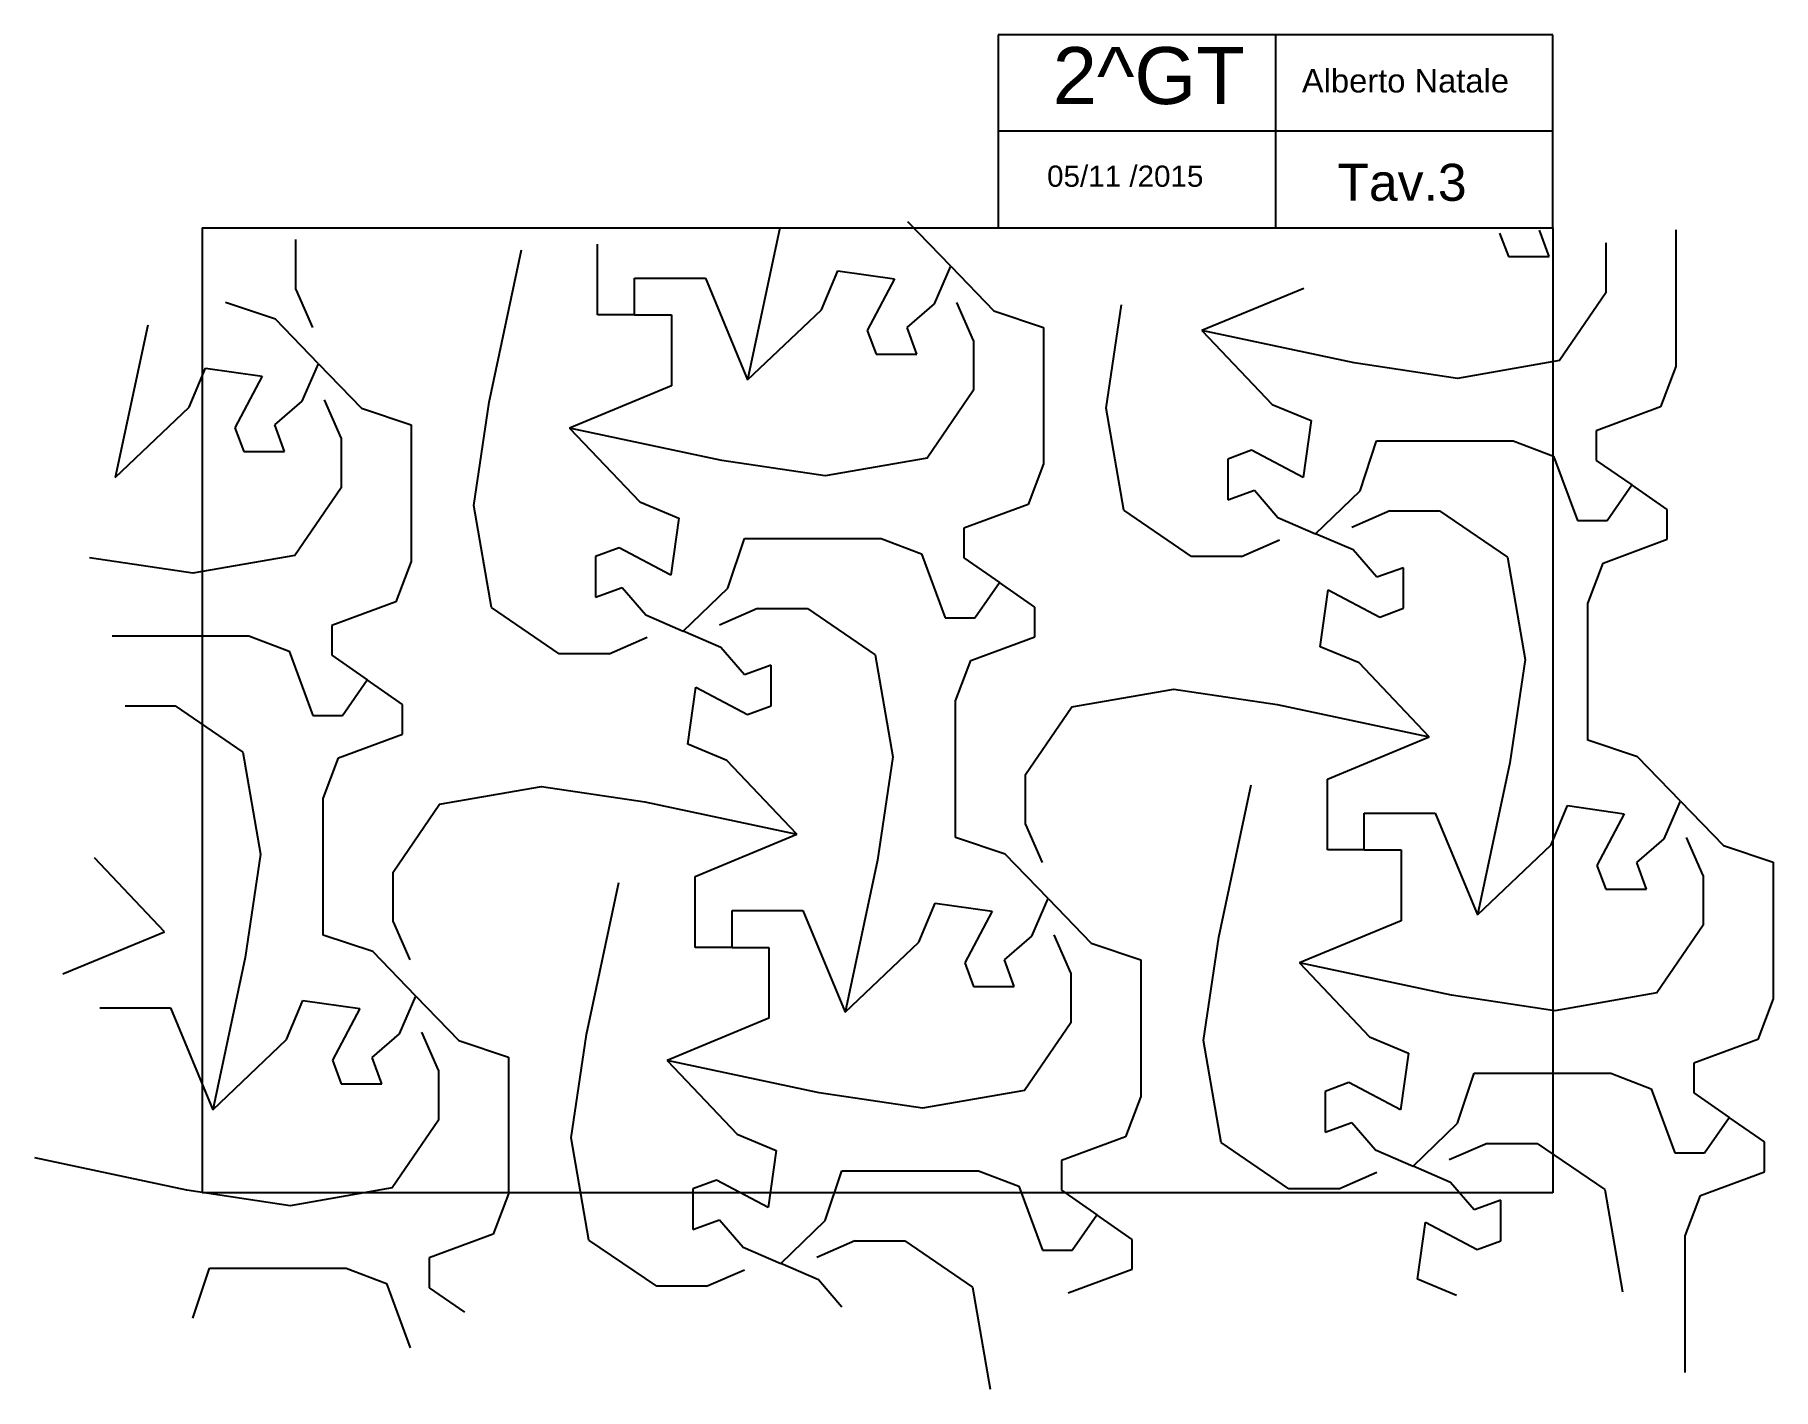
# Model space of a CAD drawing. Header units: millimetres. Extents: x -30 to 331, y -36 to 245.
import ezdxf

# ---------------------------------------------------------------- set-up
doc = ezdxf.new("R2010")
doc.units = ezdxf.units.MM
doc.styles.get("Standard").update_dxf_attribs({"font": 'arial.ttf'})

msp = doc.modelspace()

# ---------------------------------------------------------------- linework, layer by layer
for p, q in [((285, 245), (170, 245)), ((170, 245), (170, 205)), ((227.5, 245), (227.5, 205)), ((285, 205), (285, 245)), ((285, 225), (170, 225)), ((5, 205), (285, 205)), ((5, 205), (5, 5)), ((170, 205), (285, 205)), ((285, 205), (285, 5)), ((109.35, 194.58), (118.08, 173.47)), ((233.36, 192.43), (212.24, 183.71)), ((118.08, 173.47), (133.39, 188.01)), ((212.24, 183.71), (226.78, 168.4)), ((102.3, 172.24), (81.19, 163.51)), ((-12.98, 153.28), (2.33, 167.81)), ((81.19, 163.51), (95.72, 148.2)), ((260.6, 83.72), (269.33, 62.61)), ((269.33, 62.61), (284.64, 77.15)), ((129.54, 63.53), (138.27, 42.42)), ((253.55, 61.38), (232.44, 52.65)), ((138.27, 42.42), (153.58, 56.95)), ((232.44, 52.65), (246.97, 37.34)), ((-1.51, 43.34), (7.22, 22.22)), ((122.5, 41.18), (101.38, 32.46)), ((7.22, 22.22), (22.53, 36.76)), ((101.38, 32.46), (115.92, 17.15)), ((285, 5), (5, 5))]:
    msp.add_line(p, q)
at = {"color": 6}
for p, q in [((160.18, 197.03), (151.28, 206.24)), ((24.41, 192.21), (24.41, 202.55)), ((124.79, 205.01), (118.08, 173.47)), ((273.93, 203.92), (275.77, 199.02)), ((273.93, 203.92), (275.77, 199.02)), ((284.19, 199.02), (282.2, 204.53)), ((284.19, 199.02), (282.2, 204.53)), ((295.95, 201.86), (295.95, 191.52)), ((310.47, 204.57), (310.47, 176.25)), ((64.51, 168.86), (71.23, 200.4)), ((87, 186.94), (87, 201.63)), ((275.77, 199.02), (284.19, 199.02)), ((275.77, 199.02), (284.19, 199.02)), ((94.65, 186.94), (94.65, 194.58)), ((94.65, 194.58), (109.35, 194.58)), ((94.65, 186.94), (94.65, 194.58)), ((94.65, 194.58), (109.35, 194.58)), ((109.35, 194.58), (118.08, 173.47)), ((109.35, 194.58), (118.08, 173.47)), ((133.39, 188.01), (136.76, 196.11)), ((133.39, 188.01), (136.76, 196.11)), ((136.76, 196.11), (148.54, 194.43)), ((136.76, 196.11), (148.54, 194.43)), ((156.81, 189.23), (160.18, 197.03)), ((156.81, 189.23), (160.18, 197.03)), ((156.81, 189.23), (160.18, 197.03)), ((160.18, 197.03), (169.08, 187.82)), ((160.18, 197.03), (169.08, 187.82)), ((24.41, 192.21), (27.86, 184.33)), ((148.54, 194.43), (142.88, 183.72)), ((148.54, 194.43), (142.88, 183.72)), ((233.36, 192.43), (212.24, 183.71)), ((295.95, 191.52), (286.35, 177.48)), ((20.23, 186.05), (9.89, 189.5)), ((118.08, 173.47), (133.39, 188.01)), ((118.08, 173.47), (133.39, 188.01)), ((151.15, 184.33), (156.81, 189.23)), ((151.15, 184.33), (156.81, 189.23)), ((151.15, 184.33), (156.81, 189.23)), ((164.89, 181.66), (161.45, 189.54)), ((169.08, 187.82), (179.41, 184.37)), ((169.08, 187.82), (179.41, 184.37)), ((192.37, 167.64), (195.57, 189.05)), ((-6.26, 184.82), (-12.98, 153.28)), ((29.12, 176.84), (20.23, 186.05)), ((94.65, 186.94), (87, 186.94)), ((94.65, 186.94), (102.3, 186.94)), ((102.3, 186.94), (102.3, 172.24)), ((153.14, 178.83), (151.15, 184.33)), ((153.14, 178.83), (151.15, 184.33)), ((179.41, 184.37), (179.41, 156.06)), ((142.88, 183.72), (144.72, 178.83)), ((142.88, 183.72), (144.72, 178.83)), ((164.89, 181.66), (164.89, 171.32)), ((243.79, 176.99), (212.24, 183.71)), ((212.24, 183.71), (226.78, 168.4)), ((25.76, 169.04), (29.12, 176.84)), ((25.76, 169.04), (29.12, 176.84)), ((25.76, 169.04), (29.12, 176.84)), ((29.12, 176.84), (38.02, 167.63)), ((29.12, 176.84), (38.02, 167.63)), ((144.72, 178.83), (153.14, 178.83)), ((144.72, 178.83), (153.14, 178.83)), ((265.19, 173.79), (243.79, 176.99)), ((286.35, 177.48), (265.19, 173.79)), ((2.33, 167.81), (5.7, 175.92)), ((2.33, 167.81), (5.7, 175.92)), ((5.7, 175.92), (17.49, 174.24)), ((5.7, 175.92), (17.49, 174.24)), ((17.49, 174.24), (11.82, 163.53)), ((17.49, 174.24), (11.82, 163.53)), ((310.47, 176.25), (307.27, 167.88)), ((102.3, 172.24), (81.19, 163.51)), ((164.89, 171.32), (155.3, 157.29)), ((-12.98, 153.28), (2.33, 167.81)), ((-12.98, 153.28), (2.33, 167.81)), ((20.09, 164.14), (25.76, 169.04)), ((20.09, 164.14), (25.76, 169.04)), ((20.09, 164.14), (25.76, 169.04)), ((33.84, 161.47), (30.39, 169.35)), ((38.02, 167.63), (48.36, 164.18)), ((38.02, 167.63), (48.36, 164.18)), ((61.31, 147.45), (64.51, 168.86)), ((196.06, 146.48), (192.37, 167.64)), ((226.78, 168.4), (234.89, 165.03)), ((307.27, 167.88), (293.98, 162.95)), ((11.82, 163.53), (13.66, 158.63)), ((11.82, 163.53), (13.66, 158.63)), ((22.08, 158.63), (20.09, 164.14)), ((22.08, 158.63), (20.09, 164.14)), ((48.36, 164.18), (48.36, 135.86)), ((112.73, 156.8), (81.19, 163.51)), ((81.19, 163.51), (95.72, 148.2)), ((234.89, 165.03), (233.2, 153.24)), ((293.98, 162.95), (293.98, 156.8)), ((13.66, 158.63), (22.08, 158.63)), ((13.66, 158.63), (22.08, 158.63)), ((33.84, 161.47), (33.84, 151.13)), ((222.49, 158.9), (217.6, 157.07)), ((233.2, 153.24), (222.49, 158.9)), ((245.02, 150.5), (248.46, 160.83)), ((245.02, 150.5), (248.46, 160.83)), ((245.02, 150.5), (248.46, 160.83)), ((248.46, 160.83), (276.78, 160.83)), ((248.46, 160.83), (276.78, 160.83)), ((276.78, 160.83), (285.15, 157.64)), ((276.78, 160.83), (285.15, 157.64)), ((134.14, 153.59), (112.73, 156.8)), ((155.3, 157.29), (134.14, 153.59)), ((179.41, 156.06), (176.21, 147.68)), ((217.6, 157.07), (217.6, 148.65)), ((285.15, 157.64), (290.08, 144.35)), ((285.15, 157.64), (290.08, 144.35)), ((293.98, 156.8), (301.33, 151.7)), ((296.23, 144.35), (301.33, 151.7)), ((296.23, 144.35), (301.33, 151.7)), ((308.68, 146.6), (301.33, 151.7)), ((33.84, 151.13), (24.24, 137.09)), ((95.72, 148.2), (103.83, 144.83)), ((217.6, 148.65), (223.11, 150.64)), ((223.11, 150.64), (228, 144.97)), ((235.8, 141.6), (245.02, 150.5)), ((235.8, 141.6), (245.02, 150.5)), ((235.8, 141.6), (245.02, 150.5)), ((65, 126.29), (61.31, 147.45)), ((103.83, 144.83), (102.15, 133.04)), ((176.21, 147.68), (162.93, 142.76)), ((210.09, 136.89), (196.06, 146.48)), ((228, 144.97), (235.8, 141.6)), ((251.17, 146.32), (243.29, 142.87)), ((251.17, 146.32), (261.51, 146.32)), ((261.51, 146.32), (275.55, 136.72)), ((290.08, 144.35), (296.23, 144.35)), ((290.08, 144.35), (296.23, 144.35)), ((308.68, 140.45), (308.68, 146.6)), ((113.96, 130.31), (117.41, 140.64)), ((113.96, 130.31), (117.41, 140.64)), ((113.96, 130.31), (117.41, 140.64)), ((117.41, 140.64), (145.73, 140.64)), ((117.41, 140.64), (145.73, 140.64)), ((145.73, 140.64), (154.1, 137.44)), ((145.73, 140.64), (154.1, 137.44)), ((162.93, 142.76), (162.93, 136.6)), ((243.61, 138.23), (235.8, 141.6)), ((243.61, 138.23), (235.8, 141.6)), ((24.24, 137.09), (3.08, 133.4)), ((91.44, 138.71), (86.54, 136.87)), ((102.15, 133.04), (91.44, 138.71)), ((154.1, 137.44), (159.02, 124.15)), ((154.1, 137.44), (159.02, 124.15)), ((220.44, 136.89), (228.32, 140.33)), ((248.5, 132.57), (243.61, 138.23)), ((248.5, 132.57), (243.61, 138.23)), ((295.4, 135.52), (308.68, 140.45)), ((3.08, 133.4), (-18.32, 136.6)), ((48.36, 135.86), (45.16, 127.49)), ((86.54, 136.87), (86.54, 128.45)), ((162.93, 136.6), (170.28, 131.51)), ((220.44, 136.89), (210.09, 136.89)), ((254.01, 134.56), (248.5, 132.57)), ((254.01, 126.14), (254.01, 134.56)), ((275.55, 136.72), (279.24, 115.56)), ((292.2, 127.15), (295.4, 135.52)), ((86.54, 128.45), (92.05, 130.44)), ((92.05, 130.44), (96.95, 124.78)), ((104.75, 121.41), (113.96, 130.31)), ((104.75, 121.41), (113.96, 130.31)), ((104.75, 121.41), (113.96, 130.31)), ((165.18, 124.15), (170.28, 131.51)), ((165.18, 124.15), (170.28, 131.51)), ((177.63, 126.41), (170.28, 131.51)), ((236.72, 118.18), (238.41, 129.97)), ((238.41, 129.97), (249.11, 124.3)), ((45.16, 127.49), (31.87, 122.57)), ((79.04, 116.69), (65, 126.29)), ((120.12, 126.12), (112.24, 122.68)), ((120.12, 126.12), (130.46, 126.12)), ((130.46, 126.12), (144.49, 116.53)), ((177.63, 120.25), (177.63, 126.41)), ((249.11, 124.3), (254.01, 126.14)), ((292.2, 98.83), (292.2, 127.15)), ((31.87, 122.57), (31.87, 116.41)), ((96.95, 124.78), (104.75, 121.41)), ((159.02, 124.15), (165.18, 124.15)), ((159.02, 124.15), (165.18, 124.15)), ((-13.65, 120.44), (14.67, 120.44)), ((-13.65, 120.44), (14.67, 120.44)), ((14.67, 120.44), (23.04, 117.25)), ((14.67, 120.44), (23.04, 117.25)), ((89.38, 116.69), (97.26, 120.14)), ((112.55, 118.04), (104.75, 121.41)), ((112.55, 118.04), (104.75, 121.41)), ((164.34, 115.33), (177.63, 120.25)), ((23.04, 117.25), (27.97, 103.96)), ((23.04, 117.25), (27.97, 103.96)), ((31.87, 116.41), (39.22, 111.31)), ((89.38, 116.69), (79.04, 116.69)), ((117.45, 112.38), (112.55, 118.04)), ((117.45, 112.38), (112.55, 118.04)), ((144.49, 116.53), (148.19, 95.37)), ((161.14, 106.95), (164.34, 115.33)), ((244.83, 114.81), (236.72, 118.18)), ((279.24, 115.56), (276.04, 94.15)), ((122.96, 114.37), (117.45, 112.38)), ((122.96, 105.94), (122.96, 114.37)), ((259.36, 99.5), (244.83, 114.81)), ((34.12, 103.96), (39.22, 111.31)), ((34.12, 103.96), (39.22, 111.31)), ((46.57, 106.21), (39.22, 111.31)), ((105.67, 97.98), (107.35, 109.77)), ((107.35, 109.77), (118.06, 104.11)), ((185.26, 105.72), (206.42, 109.42)), ((206.42, 109.42), (227.82, 106.22)), ((-10.94, 105.93), (-0.6, 105.93)), ((-0.6, 105.93), (13.44, 96.33)), ((46.57, 100.06), (46.57, 106.21)), ((118.06, 104.11), (122.96, 105.94)), ((161.14, 78.64), (161.14, 106.95)), ((175.66, 91.69), (185.26, 105.72)), ((227.82, 106.22), (259.36, 99.5)), ((27.97, 103.96), (34.12, 103.96)), ((27.97, 103.96), (34.12, 103.96)), ((33.29, 95.13), (46.57, 100.06)), ((113.78, 94.62), (105.67, 97.98)), ((238.25, 90.77), (259.36, 99.5)), ((302.53, 95.38), (292.2, 98.83)), ((13.44, 96.33), (17.13, 75.17)), ((30.09, 86.76), (33.29, 95.13)), ((128.31, 79.31), (113.78, 94.62)), ((148.19, 95.37), (144.99, 73.96)), ((276.04, 94.15), (269.33, 62.61)), ((311.43, 86.17), (302.53, 95.38)), ((175.66, 81.35), (175.66, 91.69)), ((238.25, 76.08), (238.25, 90.77)), ((30.09, 58.44), (30.09, 86.76)), ((54.2, 85.53), (75.36, 89.22)), ((75.36, 89.22), (96.77, 86.02)), ((215.76, 58), (222.48, 89.54)), ((44.61, 71.49), (54.2, 85.53)), ((96.77, 86.02), (128.31, 79.31)), ((245.9, 76.08), (245.9, 83.72)), ((245.9, 83.72), (260.6, 83.72)), ((245.9, 76.08), (245.9, 83.72)), ((245.9, 83.72), (260.6, 83.72)), ((260.6, 83.72), (269.33, 62.61)), ((260.6, 83.72), (269.33, 62.61)), ((284.64, 77.15), (288, 85.25)), ((284.64, 77.15), (288, 85.25)), ((288, 85.25), (299.79, 83.57)), ((288, 85.25), (299.79, 83.57)), ((299.79, 83.57), (294.13, 72.86)), ((299.79, 83.57), (294.13, 72.86)), ((308.06, 78.37), (311.43, 86.17)), ((308.06, 78.37), (311.43, 86.17)), ((308.06, 78.37), (311.43, 86.17)), ((311.43, 86.17), (320.33, 76.96)), ((311.43, 86.17), (320.33, 76.96)), ((107.2, 70.58), (128.31, 79.31)), ((175.66, 81.35), (179.1, 73.47)), ((171.48, 75.19), (161.14, 78.64)), ((245.9, 76.08), (238.25, 76.08)), ((245.9, 76.08), (253.55, 76.08)), ((253.55, 76.08), (253.55, 61.38)), ((269.33, 62.61), (284.64, 77.15)), ((269.33, 62.61), (284.64, 77.15)), ((302.4, 73.47), (308.06, 78.37)), ((302.4, 73.47), (308.06, 78.37)), ((302.4, 73.47), (308.06, 78.37)), ((316.14, 70.8), (312.7, 78.68)), ((320.33, 76.96), (330.66, 73.51)), ((320.33, 76.96), (330.66, 73.51)), ((-2.75, 59.11), (-17.28, 74.42)), ((17.13, 75.17), (13.93, 53.76)), ((144.99, 73.96), (138.27, 42.42)), ((180.37, 65.98), (171.48, 75.19)), ((294.13, 72.86), (295.97, 67.97)), ((294.13, 72.86), (295.97, 67.97)), ((304.39, 67.97), (302.4, 73.47)), ((304.39, 67.97), (302.4, 73.47)), ((330.66, 73.51), (330.66, 45.2)), ((44.61, 61.15), (44.61, 71.49)), ((84.71, 37.8), (91.42, 69.34)), ((107.2, 55.88), (107.2, 70.58)), ((316.14, 70.8), (316.14, 60.46)), ((153.58, 56.95), (156.95, 65.06)), ((153.58, 56.95), (156.95, 65.06)), ((156.95, 65.06), (168.74, 63.38)), ((156.95, 65.06), (168.74, 63.38)), ((177.01, 58.18), (180.37, 65.98)), ((177.01, 58.18), (180.37, 65.98)), ((177.01, 58.18), (180.37, 65.98)), ((180.37, 65.98), (189.27, 56.77)), ((180.37, 65.98), (189.27, 56.77)), ((295.97, 67.97), (304.39, 67.97)), ((295.97, 67.97), (304.39, 67.97)), ((114.85, 55.88), (114.85, 63.53)), ((114.85, 63.53), (129.54, 63.53)), ((114.85, 55.88), (114.85, 63.53)), ((114.85, 63.53), (129.54, 63.53)), ((129.54, 63.53), (138.27, 42.42)), ((129.54, 63.53), (138.27, 42.42)), ((168.74, 63.38), (163.07, 52.67)), ((168.74, 63.38), (163.07, 52.67)), ((253.55, 61.38), (232.44, 52.65)), ((-23.86, 50.38), (-2.75, 59.11)), ((40.42, 55), (30.09, 58.44)), ((44.61, 61.15), (48.05, 53.27)), ((171.34, 53.28), (177.01, 58.18)), ((171.34, 53.28), (177.01, 58.18)), ((171.34, 53.28), (177.01, 58.18)), ((185.09, 50.61), (181.64, 58.49)), ((212.56, 36.59), (215.76, 58)), ((316.14, 60.46), (306.55, 46.43)), ((49.32, 45.78), (40.42, 55)), ((114.85, 55.88), (107.2, 55.88)), ((114.85, 55.88), (122.5, 55.88)), ((122.5, 55.88), (122.5, 41.18)), ((138.27, 42.42), (153.58, 56.95)), ((138.27, 42.42), (153.58, 56.95)), ((189.27, 56.77), (199.61, 53.32)), ((189.27, 56.77), (199.61, 53.32)), ((13.93, 53.76), (7.22, 22.22)), ((163.07, 52.67), (164.91, 47.77)), ((163.07, 52.67), (164.91, 47.77)), ((173.33, 47.77), (171.34, 53.28)), ((173.33, 47.77), (171.34, 53.28)), ((185.09, 50.61), (185.09, 40.27)), ((199.61, 53.32), (199.61, 25)), ((263.98, 45.94), (232.44, 52.65)), ((232.44, 52.65), (246.97, 37.34)), ((164.91, 47.77), (173.33, 47.77)), ((164.91, 47.77), (173.33, 47.77)), ((-16.21, 43.34), (-1.51, 43.34)), ((-16.21, 43.34), (-1.51, 43.34)), ((-1.51, 43.34), (7.22, 22.22)), ((-1.51, 43.34), (7.22, 22.22)), ((22.53, 36.76), (25.89, 44.87)), ((22.53, 36.76), (25.89, 44.87)), ((25.89, 44.87), (37.68, 43.18)), ((25.89, 44.87), (37.68, 43.18)), ((45.95, 37.98), (49.32, 45.78)), ((45.95, 37.98), (49.32, 45.78)), ((45.95, 37.98), (49.32, 45.78)), ((49.32, 45.78), (58.22, 36.57)), ((49.32, 45.78), (58.22, 36.57)), ((285.39, 42.73), (263.98, 45.94)), ((306.55, 46.43), (285.39, 42.73)), ((330.66, 45.2), (327.46, 36.82)), ((37.68, 43.18), (32.02, 32.47)), ((37.68, 43.18), (32.02, 32.47)), ((122.5, 41.18), (101.38, 32.46)), ((185.09, 40.27), (175.49, 26.23)), ((7.22, 22.22), (22.53, 36.76)), ((7.22, 22.22), (22.53, 36.76)), ((40.29, 33.09), (45.95, 37.98)), ((40.29, 33.09), (45.95, 37.98)), ((40.29, 33.09), (45.95, 37.98)), ((54.03, 30.42), (50.59, 38.29)), ((58.22, 36.57), (68.55, 33.12)), ((58.22, 36.57), (68.55, 33.12)), ((81.51, 16.4), (84.71, 37.8)), ((216.25, 15.43), (212.56, 36.59)), ((246.97, 37.34), (255.08, 33.97)), ((327.46, 36.82), (314.17, 31.9)), ((32.02, 32.47), (33.86, 27.58)), ((32.02, 32.47), (33.86, 27.58)), ((42.28, 27.58), (40.29, 33.09)), ((42.28, 27.58), (40.29, 33.09)), ((68.55, 33.12), (68.55, 4.81)), ((132.93, 25.74), (101.38, 32.46)), ((101.38, 32.46), (115.92, 17.15)), ((255.08, 33.97), (253.4, 22.18)), ((54.03, 30.42), (54.03, 20.07)), ((265.21, 19.44), (268.66, 29.78)), ((265.21, 19.44), (268.66, 29.78)), ((265.21, 19.44), (268.66, 29.78)), ((268.66, 29.78), (296.98, 29.78)), ((268.66, 29.78), (296.98, 29.78)), ((296.98, 29.78), (305.35, 26.58)), ((296.98, 29.78), (305.35, 26.58)), ((314.17, 31.9), (314.17, 25.74)), ((33.86, 27.58), (42.28, 27.58)), ((33.86, 27.58), (42.28, 27.58)), ((154.33, 22.54), (132.93, 25.74)), ((175.49, 26.23), (154.33, 22.54)), ((242.69, 27.85), (237.79, 26.01)), ((237.79, 26.01), (237.79, 17.59)), ((253.4, 22.18), (242.69, 27.85)), ((305.35, 26.58), (310.27, 13.29)), ((305.35, 26.58), (310.27, 13.29)), ((314.17, 25.74), (321.53, 20.65)), ((199.61, 25), (196.41, 16.63)), ((54.03, 20.07), (44.44, 6.04)), ((237.79, 17.59), (243.3, 19.58)), ((243.3, 19.58), (248.2, 13.92)), ((256, 10.55), (265.21, 19.44)), ((256, 10.55), (265.21, 19.44)), ((256, 10.55), (265.21, 19.44)), ((316.43, 13.29), (321.53, 20.65)), ((316.43, 13.29), (321.53, 20.65)), ((328.88, 15.55), (321.53, 20.65)), ((85.2, -4.77), (81.51, 16.4)), ((115.92, 17.15), (124.03, 13.78)), ((196.41, 16.63), (183.12, 11.71)), ((230.29, 5.83), (216.25, 15.43)), ((271.37, 15.26), (263.49, 11.82)), ((271.37, 15.26), (281.71, 15.26)), ((281.71, 15.26), (295.74, 5.67)), ((328.88, 9.39), (328.88, 15.55)), ((1.87, 5.55), (-29.67, 12.26)), ((124.03, 13.78), (122.34, 1.99)), ((183.12, 11.71), (183.12, 5.55)), ((248.2, 13.92), (256, 10.55)), ((310.27, 13.29), (316.43, 13.29)), ((310.27, 13.29), (316.43, 13.29)), ((111.63, 7.65), (106.74, 5.82)), ((122.34, 1.99), (111.63, 7.65)), ((134.16, -0.75), (137.6, 9.58)), ((134.16, -0.75), (137.6, 9.58)), ((134.16, -0.75), (137.6, 9.58)), ((137.6, 9.58), (165.92, 9.58)), ((137.6, 9.58), (165.92, 9.58)), ((165.92, 9.58), (174.29, 6.39)), ((165.92, 9.58), (174.29, 6.39)), ((240.63, 5.83), (248.51, 9.28)), ((263.8, 7.18), (256, 10.55)), ((263.8, 7.18), (256, 10.55)), ((315.59, 4.47), (328.88, 9.39)), ((23.28, 2.34), (1.87, 5.55)), ((44.44, 6.04), (23.28, 2.34)), ((68.55, 4.81), (65.35, -3.56)), ((106.74, 5.82), (106.74, -2.6)), ((174.29, 6.39), (179.22, -6.9)), ((174.29, 6.39), (179.22, -6.9)), ((183.12, 5.55), (190.47, 0.45)), ((240.63, 5.83), (230.29, 5.83)), ((268.7, 1.51), (263.8, 7.18)), ((268.7, 1.51), (263.8, 7.18)), ((295.74, 5.67), (299.44, -15.49)), ((312.39, -3.91), (315.59, 4.47)), ((185.37, -6.9), (190.47, 0.45)), ((185.37, -6.9), (190.47, 0.45)), ((197.82, -4.65), (190.47, 0.45)), ((274.2, 3.51), (268.7, 1.51)), ((274.2, -4.92), (274.2, 3.51)), ((65.35, -3.56), (52.07, -8.49)), ((106.74, -2.6), (112.25, -0.61)), ((112.25, -0.61), (117.14, -6.28)), ((124.94, -9.65), (134.16, -0.75)), ((124.94, -9.65), (134.16, -0.75)), ((124.94, -9.65), (134.16, -0.75)), ((256.92, -12.88), (258.6, -1.09)), ((258.6, -1.09), (269.31, -6.75)), ((99.23, -14.36), (85.2, -4.77)), ((117.14, -6.28), (124.94, -9.65)), ((140.31, -4.93), (132.43, -8.38)), ((140.31, -4.93), (150.65, -4.93)), ((150.65, -4.93), (164.69, -14.53)), ((179.22, -6.9), (185.37, -6.9)), ((179.22, -6.9), (185.37, -6.9)), ((197.82, -10.8), (197.82, -4.65)), ((269.31, -6.75), (274.2, -4.92)), ((312.39, -32.22), (312.39, -3.91)), ((3.1, -20.94), (6.55, -10.61)), ((6.55, -10.61), (34.87, -10.61)), ((34.87, -10.61), (43.24, -13.81)), ((52.07, -8.49), (52.07, -14.65)), ((132.75, -13.02), (124.94, -9.65)), ((132.75, -13.02), (124.94, -9.65)), ((184.54, -15.73), (197.82, -10.8)), ((43.24, -13.81), (48.16, -27.1)), ((109.58, -14.36), (99.23, -14.36)), ((109.58, -14.36), (117.46, -10.92)), ((137.64, -18.68), (132.75, -13.02)), ((137.64, -18.68), (132.75, -13.02)), ((265.03, -16.25), (256.92, -12.88)), ((52.07, -14.65), (59.42, -19.74)), ((164.69, -14.53), (168.38, -35.69))]:
    msp.add_line(p, q, dxfattribs=at)

# ---------------------------------------------------------------- texts
at = {"attachment_point": 1}
for s, width, insert, char_height in [('2^ GT', 23.5976, (181.33, 242.45), 11.81), ('Alberto Natale', 48.2927, (232.96, 237.89), 4.8505), ('\\A1;05/11 /2015', 38.9634, (180.15, 217.89), 4.3904), ('Tav.3', 29.3598, (240.32, 218.26), 7.669)]:
    msp.add_mtext_dynamic_manual_height_columns(s, width=width, gutter_width=12.5, heights=[0], dxfattribs=dict(at, insert=insert, char_height=char_height))

doc.saveas('drawing.dxf')
